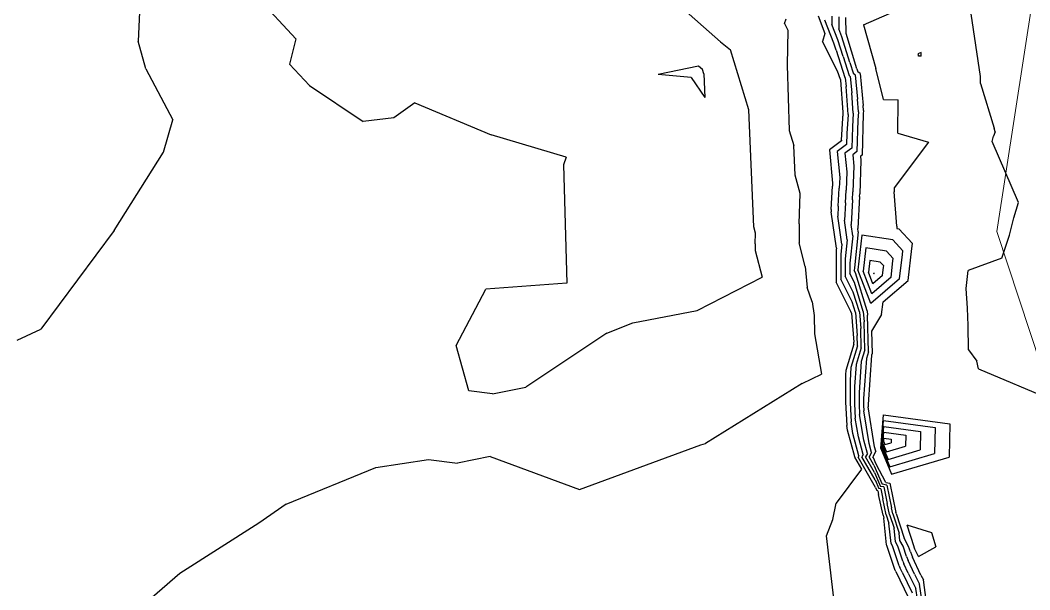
# Model space of a CAD drawing. Header units: metres. Extents: x -1120501 to 1198934, y -4928884 to 66998.
# Drawn here: x -1260.2 to -1115.1, y 23.7 to 105.6 of the extents above; entities that cross this region are included whole.
import ezdxf

# ---------------------------------------------------------------- set-up
doc = ezdxf.new("R2010")
doc.units = ezdxf.units.M
doc.layers.add('CL', color=5, linetype='Continuous')
doc.layers.add('SURF2CONTOURS', color=7, linetype='Continuous', lineweight=0)

msp = doc.modelspace()

# ---------------------------------------------------------------- linework, layer by layer
at = {"color": 7, "lineweight": 0}
msp.add_circle((-684.64, 190.5), 66807.04, dxfattribs=at)
at = {"layer": 'CL', "linetype": 'Continuous', "lineweight": 0}
msp.add_lwpolyline([(-1067.58, 367.8), (-1082.93, 319.26), (-1104.11, 221.68), (-1108.39, 149.1), (-1119.85, 75.24), (-1093.53, -4.65), (-914.22, -147.32), (-825.87, -265.54), (-744.42, -314.86), (-442.72, -367.63), (-277.08, -412.37), (-43.5, -540.29), (86.31, -636.55), (247.28, -699.7), (413.51, -706.37), (555.05, -769.61), (597.29, -868.97), (635.37, -929.41), (778.63, -1023.65), (803.38, -1108.38), (824.32, -1155.97), (872.87, -1163.59)], dxfattribs=at)
at = {"layer": 'SURF2CONTOURS', "color": 4, "linetype": 'Continuous', "lineweight": -3}
for p, q in [((-1242.74, 113.41, 262), (-1243.27, 102.57, 262)), ((-1220.59, 102.91, 262), (-1226.78, 109.62, 262)), ((-1165.67, 107.89, 262), (-1159.53, 102.49, 262)), ((-1145.53, 106.22, 261), (-1144.55, 103.7, 261)), ((-1143.55, 106.19, 260), (-1143.53, 104.97, 260)), ((-1141.57, 105.98, 259), (-1141.53, 103.71, 259)), ((-1142.68, 102.76, 260), (-1143.53, 104.97, 260)), ((-1144.55, 103.7, 261), (-1144.91, 102.53, 261)), ((-1141.51, 103.67, 259), (-1141.53, 103.71, 259)), ((-1139.94, 98.61, 259), (-1141.51, 103.67, 259)), ((-1242.18, 98.6, 262), (-1243.27, 102.57, 262)), ((-1220.59, 102.91, 262), (-1221.49, 99.25, 262)), ((-1159.53, 102.49, 262), (-1158.13, 101.35, 262)), ((-1142.71, 98.29, 261), (-1144.91, 102.53, 261)), ((-1141.94, 100.39, 260), (-1142.68, 102.76, 260)), ((-1155.48, 92.73, 262), (-1158.13, 101.35, 262)), ((-1141.94, 100.39, 260), (-1141.06, 97.63, 260)), ((-1130.71, 100.96, 258), (-1131.17, 100.76, 258)), ((-1131.17, 100.76, 258), (-1131.11, 100.55, 258)), ((-1131.08, 100.41, 258), (-1131.11, 100.55, 258)), ((-1130.7, 100.4, 258), (-1131.08, 100.41, 258)), ((-1130.7, 100.4, 258), (-1130.71, 100.96, 258)), ((-1221.49, 99.25, 262), (-1218.62, 96.21, 262)), ((-1242.18, 98.6, 262), (-1238.28, 91.26, 262)), ((-1142.32, 97.08, 261), (-1142.71, 98.29, 261)), ((-1140.9, 97.51, 260), (-1141.06, 97.63, 260)), ((-1140.9, 97.51, 260), (-1140.68, 95.17, 260)), ((-1139.94, 98.61, 259), (-1139.8, 98.18, 259)), ((-1139.48, 97.95, 259), (-1139.8, 98.18, 259)), ((-1139.48, 97.95, 259), (-1139.04, 93.34, 259)), ((-1218.62, 96.21, 262), (-1210.91, 91.05, 262)), ((-1142.32, 97.08, 261), (-1142.32, 97.08, 261)), ((-1142.32, 97.08, 261), (-1142.31, 96.99, 261)), ((-1142.31, 96.99, 261), (-1141.96, 92.37, 261)), ((-1140.46, 92.25, 260), (-1140.68, 95.17, 260)), ((-1203.49, 93.72, 262), (-1206.49, 91.56, 262)), ((-1203.49, 93.72, 262), (-1192.54, 89.1, 262)), ((-1138.99, 92.63, 259), (-1139.04, 93.34, 259)), ((-1206.49, 91.56, 262), (-1210.91, 91.05, 262)), ((-1154.75, 75.91, 262), (-1155.48, 92.73, 262)), ((-1142.17, 88.36, 261), (-1141.95, 91.5, 261)), ((-1141.96, 92.37, 261), (-1141.98, 91.79, 261)), ((-1141.97, 91.76, 261), (-1141.98, 91.79, 261)), ((-1141.95, 91.5, 261), (-1141.97, 91.76, 261)), ((-1140.46, 92.25, 260), (-1140.6, 90.25, 260)), ((-1139.03, 92.15, 259), (-1139.21, 86.19, 259)), ((-1138.99, 92.63, 259), (-1139.03, 92.15, 259)), ((-1239.63, 86.62, 262), (-1238.28, 91.26, 262)), ((-1140.6, 90.25, 260), (-1140.69, 87.22, 260)), ((-1181.75, 85.92, 262), (-1192.54, 89.1, 262)), ((-1142.17, 88.25, 261), (-1143.89, 86.97, 261)), ((-1142.17, 88.36, 261), (-1142.17, 88.25, 261)), ((-1140.69, 87.22, 260), (-1141.66, 86.5, 260)), ((-1246.71, 75.36, 262), (-1239.63, 86.62, 262)), ((-1181.75, 85.92, 262), (-1182.11, 84.78, 262)), ((-1143.89, 86.97, 261), (-1143.44, 82.19, 261)), ((-1141.66, 86.5, 260), (-1141.41, 83.81, 260)), ((-1139.21, 86.19, 259), (-1139.43, 86.03, 259)), ((-1139.43, 86.03, 259), (-1139.37, 85.43, 259)), ((-1182.11, 84.78, 262), (-1181.65, 67.77, 262)), ((-1139.37, 85.43, 259), (-1139.53, 80.63, 259)), ((-1141.41, 83.81, 260), (-1141.49, 81.18, 260)), ((-1143.64, 78.39, 261), (-1143.46, 81.74, 261)), ((-1143.44, 82.19, 261), (-1143.46, 81.74, 261)), ((-1141.6, 79.32, 260), (-1141.49, 81.18, 260)), ((-1139.55, 80.26, 259), (-1139.83, 75.63, 259)), ((-1139.55, 80.26, 259), (-1139.53, 80.63, 259)), ((-1143.64, 78.39, 261), (-1143.66, 78.04, 261)), ((-1141.6, 79.32, 260), (-1141.74, 76.83, 260)), ((-1142.88, 72.82, 261), (-1143.66, 78.04, 261)), ((-1154.5, 74.98, 262), (-1154.75, 75.91, 262)), ((-1141.32, 74, 260), (-1141.74, 76.83, 260)), ((-1139.76, 75.17, 259), (-1139.83, 75.63, 259)), ((-1246.71, 75.36, 262), (-1257.28, 61.19, 262)), ((-1154.55, 73.46, 262), (-1154.5, 74.98, 262)), ((-1139.76, 75.17, 259), (-1140.31, 70.01, 259)), ((-1139.24, 74.7, 259), (-1139.8, 69.7, 259)), ((-1134.8, 74, 259), (-1139.24, 74.7, 259)), ((-1154.55, 73.46, 262), (-1154.56, 72.5, 262)), ((-1142.88, 72.82, 261), (-1142.91, 72.56, 261)), ((-1141.32, 74, 260), (-1141.61, 71.28, 260)), ((-1133.34, 72.43, 259), (-1134.8, 74, 259)), ((-1154.56, 72.5, 262), (-1153.58, 68.64, 262)), ((-1142.91, 72.56, 261), (-1142.93, 67.94, 261)), ((-1141.61, 71.28, 260), (-1141.62, 68.78, 260)), ((-1133.8, 68.42, 259), (-1133.41, 71.89, 259)), ((-1133.41, 71.89, 259), (-1133.34, 72.43, 259)), ((-1140.31, 70.01, 259), (-1140.32, 69.62, 259)), ((-1137.95, 64.85, 259), (-1139.8, 69.7, 259)), ((-1138.09, 71.04, 260), (-1138.28, 69.35, 260)), ((-1136.58, 70.81, 260), (-1138.09, 71.04, 260)), ((-1136.08, 70.27, 260), (-1136.58, 70.81, 260)), ((-1136.24, 68.91, 260), (-1136.11, 70.09, 260)), ((-1136.11, 70.09, 260), (-1136.08, 70.27, 260)), ((-1162.89, 63.88, 262), (-1153.58, 68.64, 262)), ((-1140.47, 66.49, 260), (-1141.62, 68.78, 260)), ((-1140.14, 69.26, 259), (-1140.32, 69.62, 259)), ((-1138.45, 63.81, 259), (-1140.14, 69.26, 259)), ((-1137.65, 67.69, 260), (-1138.28, 69.35, 260)), ((-1133.8, 68.42, 259), (-1137.95, 64.85, 259)), ((-1136.24, 68.91, 260), (-1137.65, 67.69, 260)), ((-1197.53, 58.82, 262), (-1193.27, 66.91, 262)), ((-1181.65, 67.77, 262), (-1193.27, 66.91, 262)), ((-1140.8, 63.72, 261), (-1142.93, 67.94, 261)), ((-1139.59, 63.65, 260), (-1140.47, 66.49, 260)), ((-1172.15, 62.09, 262), (-1162.89, 63.88, 262)), ((-1140.73, 63.49, 261), (-1140.8, 63.72, 261)), ((-1140.73, 63.49, 261), (-1140.4, 59.3, 261)), ((-1139.59, 63.65, 260), (-1139.4, 61.25, 260)), ((-1138.45, 63.81, 259), (-1138.4, 63.19, 259)), ((-1138.29, 57.94, 259), (-1138.4, 63.19, 259)), ((-1260.67, 59.61, 262), (-1257.28, 61.19, 262)), ((-1175.88, 60.62, 262), (-1172.15, 62.09, 262)), ((-1139.35, 58.49, 260), (-1139.4, 61.25, 260)), ((-1175.88, 60.62, 262), (-1187.52, 52.83, 262)), ((-1195.75, 52.29, 262), (-1197.53, 58.82, 262)), ((-1140.4, 59.03, 261), (-1141.54, 55.22, 261)), ((-1140.4, 59.03, 261), (-1140.4, 59.3, 261)), ((-1139.35, 58.49, 260), (-1140.06, 56.1, 260)), ((-1138.58, 56.98, 259), (-1138.99, 51.2, 259)), ((-1138.29, 57.94, 259), (-1138.58, 56.98, 259)), ((-1141.54, 55.22, 261), (-1141.58, 54.67, 261)), ((-1140.06, 56.1, 260), (-1140.28, 52.94, 260)), ((-1141.58, 54.67, 261), (-1141.57, 50.67, 261)), ((-1192.34, 51.87, 262), (-1195.75, 52.29, 262)), ((-1192.34, 51.87, 262), (-1187.52, 52.83, 262)), ((-1140.28, 52.94, 260), (-1140.28, 50.46, 260)), ((-1138.99, 51.2, 259), (-1138.98, 50.25, 259)), ((-1141.57, 50.67, 261), (-1141.41, 47.35, 261)), ((-1140.28, 50.46, 260), (-1140.18, 48.4, 260)), ((-1138.98, 50.25, 259), (-1138.94, 49.46, 259)), ((-1138.17, 44.74, 259), (-1138.94, 49.46, 259)), ((-1139.73, 45.69, 260), (-1140.18, 48.4, 260)), ((-1136.41, 44.27, 259), (-1136.1, 48.03, 259)), ((-1136.1, 48.03, 259), (-1128.7, 47.04, 259)), ((-1141.3, 46.65, 261), (-1141.41, 47.35, 261)), ((-1140.25, 42.82, 261), (-1141.3, 46.65, 261)), ((-1128.7, 47.04, 259), (-1128.77, 43.31, 259)), ((-1139.04, 43.15, 260), (-1139.73, 45.69, 260)), ((-1136.2, 44.75, 260), (-1136.07, 46.35, 260)), ((-1136.07, 46.35, 260), (-1132.92, 45.93, 260)), ((-1132.92, 45.93, 260), (-1132.95, 44.35, 260)), ((-1137.83, 43.47, 259), (-1138.17, 44.74, 259)), ((-1136.41, 44.27, 259), (-1135.22, 41.39, 259)), ((-1136.2, 44.75, 260), (-1135.69, 43.53, 260)), ((-1135.69, 43.53, 260), (-1132.95, 44.35, 260)), ((-1140.25, 42.82, 261), (-1140.27, 42.79, 261)), ((-1140.27, 42.79, 261), (-1139.28, 41.05, 261)), ((-1139.04, 43.15, 260), (-1139.22, 42.81, 260)), ((-1137.34, 39.5, 260), (-1139.22, 42.81, 260)), ((-1137.83, 43.47, 259), (-1138.18, 42.83, 259)), ((-1137.5, 41.63, 259), (-1138.18, 42.83, 259)), ((-1135.22, 41.39, 259), (-1128.77, 43.31, 259)), ((-1139.28, 41.05, 261), (-1142.92, 36.15, 261)), ((-1137.5, 41.63, 259), (-1136.29, 38.88, 259)), ((-1137.34, 39.5, 260), (-1136.8, 38.28, 260)), ((-1136.51, 38.23, 260), (-1136.8, 38.28, 260)), ((-1136.51, 38.23, 260), (-1136.22, 36.77, 260)), ((-1135.63, 38.77, 259), (-1136.29, 38.88, 259)), ((-1135.63, 38.77, 259), (-1134.97, 35.48, 259)), ((-1135.72, 34.48, 260), (-1136.22, 36.77, 260)), ((-1143.39, 33.84, 261), (-1142.92, 36.15, 261)), ((-1134.78, 34.61, 259), (-1134.97, 35.48, 259)), ((-1144.31, 31.48, 261), (-1143.39, 33.84, 261)), ((-1135.72, 34.48, 260), (-1135.33, 33.3, 260)), ((-1134.78, 34.61, 259), (-1133.86, 31.85, 259)), ((-1135.03, 30.38, 260), (-1135.33, 33.3, 260)), ((-1132.76, 33.05, 258), (-1129.21, 31.96, 258)), ((-1132.76, 33.05, 258), (-1131.76, 29.93, 258)), ((-1129.21, 31.96, 258), (-1128.62, 29.91, 258)), ((-1142.38, 14.67, 261), (-1144.31, 31.48, 261)), ((-1133.76, 30.81, 259), (-1133.86, 31.85, 259)), ((-1133.29, 29.96, 259), (-1133.76, 30.81, 259)), ((-1134.85, 30.04, 260), (-1135.03, 30.38, 260)), ((-1133.88, 27.14, 260), (-1134.85, 30.04, 260)), ((-1132.8, 28.5, 259), (-1133.29, 29.96, 259)), ((-1131.76, 29.93, 258), (-1131.73, 29.88, 258)), ((-1131.72, 29.85, 258), (-1131.73, 29.88, 258)), ((-1131.61, 29.56, 258), (-1131.72, 29.85, 258)), ((-1131.1, 28.48, 258), (-1131.61, 29.56, 258)), ((-1131.1, 28.48, 258), (-1128.62, 29.91, 258)), ((-1132.8, 28.5, 259), (-1132.57, 27.91, 259)), ((-1131.64, 25.96, 259), (-1132.57, 27.91, 259)), ((-1133.88, 27.14, 260), (-1133.79, 26.93, 260)), ((-1133.46, 26.23, 260), (-1133.79, 26.93, 260)), ((-1133.46, 26.23, 260), (-1132.01, 23.26, 260)), ((-1131.64, 25.96, 259), (-1130.93, 24.5, 259)), ((-1130.61, 22.28, 259), (-1130.93, 24.5, 259))]:
    msp.add_line(p, q, dxfattribs=at)
at = {"layer": 'SURF2CONTOURS', "color": 2, "linetype": 'Continuous', "lineweight": -3}
for p, q in [((-1138.99, 104.93, 258.5), (-1131.52, 108.19, 258.5)), ((-1122.19, 97.51, 258.5), (-1123.87, 108.79, 258.5)), ((-1142.56, 106.08, 259.5), (-1142.53, 104.34, 259.5)), ((-1150.34, 105.12, 261.5), (-1150.13, 105.79, 261.5)), ((-1150.34, 105.12, 261.5), (-1149.85, 104.18, 261.5)), ((-1143.26, 102.31, 260.5), (-1144.53, 105.6, 260.5)), ((-1138.99, 104.93, 258.5), (-1137.24, 98.65, 258.5)), ((-1149.85, 104.18, 261.5), (-1149.95, 99.13, 261.5)), ((-1142.09, 103.22, 259.5), (-1142.53, 104.34, 259.5)), ((-1140.94, 99.5, 259.5), (-1142.09, 103.22, 259.5)), ((-1142.94, 101.27, 260.5), (-1143.26, 102.31, 260.5)), ((-1142.94, 101.27, 260.5), (-1141.69, 97.35, 260.5)), ((-1162.71, 98.98, 262.5), (-1168.5, 97.79, 262.5)), ((-1162.14, 98.52, 262.5), (-1162.71, 98.98, 262.5)), ((-1149.95, 99.13, 261.5), (-1149.68, 89.76, 261.5)), ((-1140.94, 99.5, 259.5), (-1140.43, 97.9, 259.5)), ((-1163.79, 97.38, 262.5), (-1168.5, 97.79, 262.5)), ((-1163.79, 97.38, 262.5), (-1161.8, 94.49, 262.5)), ((-1161.95, 97.89, 262.5), (-1162.14, 98.52, 262.5)), ((-1161.95, 97.89, 262.5), (-1161.8, 94.49, 262.5)), ((-1141.61, 97.29, 260.5), (-1141.69, 97.35, 260.5)), ((-1141.61, 97.29, 260.5), (-1141.49, 96.08, 260.5)), ((-1140.19, 97.73, 259.5), (-1140.43, 97.9, 259.5)), ((-1140.19, 97.73, 259.5), (-1139.86, 94.25, 259.5)), ((-1136.1, 94.21, 258.5), (-1137.24, 98.65, 258.5)), ((-1122.17, 96.5, 258.5), (-1122.19, 97.51, 258.5)), ((-1141.19, 92.06, 260.5), (-1141.49, 96.08, 260.5)), ((-1122.17, 96.5, 258.5), (-1120.2, 90.06, 258.5)), ((-1139.72, 92.44, 259.5), (-1139.86, 94.25, 259.5)), ((-1136.1, 94.21, 258.5), (-1133.99, 94.15, 258.5)), ((-1134.08, 89.35, 258.5), (-1133.99, 94.15, 258.5)), ((-1141.19, 92.06, 260.5), (-1141.38, 89.31, 260.5)), ((-1139.72, 92.44, 259.5), (-1139.81, 91.2, 259.5)), ((-1139.81, 91.2, 259.5), (-1139.95, 86.7, 259.5)), ((-1120.06, 89.54, 258.5), (-1120.2, 90.06, 258.5)), ((-1149.68, 89.76, 261.5), (-1149.01, 87.57, 261.5)), ((-1141.38, 89.31, 260.5), (-1141.43, 87.74, 260.5)), ((-1134.08, 89.35, 258.5), (-1129.66, 88.08, 258.5)), ((-1120.5, 88.18, 258.5), (-1120.31, 88.94, 258.5)), ((-1120.06, 89.54, 258.5), (-1120.31, 88.94, 258.5)), ((-1148.83, 83.32, 261.5), (-1149.01, 87.57, 261.5)), ((-1141.43, 87.74, 260.5), (-1142.77, 86.73, 260.5)), ((-1129.66, 88.08, 258.5), (-1134.6, 81.5, 258.5)), ((-1116.69, 79.41, 258.5), (-1120.5, 88.18, 258.5)), ((-1142.77, 86.73, 260.5), (-1142.42, 83, 260.5)), ((-1139.95, 86.7, 259.5), (-1140.54, 86.26, 259.5)), ((-1140.54, 86.26, 259.5), (-1140.39, 84.62, 259.5)), ((-1140.39, 84.62, 259.5), (-1140.51, 80.91, 259.5)), ((-1148.1, 80.66, 261.5), (-1148.83, 83.32, 261.5)), ((-1142.42, 83, 260.5), (-1142.47, 81.46, 260.5)), ((-1142.62, 78.86, 260.5), (-1142.47, 81.46, 260.5)), ((-1134.6, 81.5, 258.5), (-1134.58, 81.1, 258.5)), ((-1148.24, 76.31, 261.5), (-1148.1, 80.66, 261.5)), ((-1140.57, 79.79, 259.5), (-1140.51, 80.91, 259.5)), ((-1134.58, 81.1, 258.5), (-1134.57, 80.9, 258.5)), ((-1134.22, 75.97, 258.5), (-1134.57, 80.9, 258.5)), ((-1142.62, 78.86, 260.5), (-1142.7, 77.44, 260.5)), ((-1140.57, 79.79, 259.5), (-1140.79, 76.23, 259.5)), ((-1117.4, 77.17, 258.5), (-1116.69, 79.41, 258.5)), ((-1142.1, 73.41, 260.5), (-1142.7, 77.44, 260.5)), ((-1118.02, 74.67, 258.5), (-1117.4, 77.17, 258.5)), ((-1148.24, 76.31, 261.5), (-1148.26, 73.57, 261.5)), ((-1140.54, 74.58, 259.5), (-1140.79, 76.23, 259.5)), ((-1134.22, 75.97, 258.5), (-1134.19, 75.64, 258.5)), ((-1134.19, 75.64, 258.5), (-1133.91, 75.59, 258.5)), ((-1131.97, 73.51, 258.5), (-1133.91, 75.59, 258.5)), ((-1140.54, 74.58, 259.5), (-1140.96, 70.65, 259.5)), ((-1119.13, 71.38, 258.5), (-1118.02, 74.67, 258.5)), ((-1147.4, 70.17, 261.5), (-1148.26, 73.57, 261.5)), ((-1142.1, 73.41, 260.5), (-1142.26, 71.92, 260.5)), ((-1138.67, 72.87, 259.5), (-1139.04, 69.53, 259.5)), ((-1135.69, 72.4, 259.5), (-1138.67, 72.87, 259.5)), ((-1132.58, 68.18, 258.5), (-1132.07, 72.79, 258.5)), ((-1132.07, 72.79, 258.5), (-1131.97, 73.51, 258.5)), ((-1142.26, 71.92, 260.5), (-1142.27, 68.36, 260.5)), ((-1134.71, 71.35, 259.5), (-1135.69, 72.4, 259.5)), ((-1134.76, 70.99, 259.5), (-1134.71, 71.35, 259.5)), ((-1119.13, 71.38, 258.5), (-1123.97, 69.6, 258.5)), ((-1147.4, 70.17, 261.5), (-1147.1, 67.15, 261.5)), ((-1140.96, 70.65, 259.5), (-1140.97, 69.2, 259.5)), ((-1135.02, 68.66, 259.5), (-1134.76, 70.99, 259.5)), ((-1140.64, 65.1, 260.5), (-1142.27, 68.36, 260.5)), ((-1140.3, 67.87, 259.5), (-1140.97, 69.2, 259.5)), ((-1137.8, 66.27, 259.5), (-1139.04, 69.53, 259.5)), ((-1135.02, 68.66, 259.5), (-1137.8, 66.27, 259.5)), ((-1137.47, 69.21, 260.5), (-1137.52, 69.22, 260.5)), ((-1137.52, 69.22, 260.5), (-1137.52, 69.17, 260.5)), ((-1137.5, 69.11, 260.5), (-1137.52, 69.17, 260.5)), ((-1137.46, 69.15, 260.5), (-1137.5, 69.11, 260.5)), ((-1137.45, 69.19, 260.5), (-1137.47, 69.21, 260.5)), ((-1137.46, 69.15, 260.5), (-1137.45, 69.19, 260.5)), ((-1137.45, 69.19, 260.5), (-1137.45, 69.19, 260.5)), ((-1124.24, 67.04, 258.5), (-1123.97, 69.6, 258.5)), ((-1146.36, 65.1, 261.5), (-1147.1, 67.15, 261.5)), ((-1139.02, 63.73, 259.5), (-1140.3, 67.87, 259.5)), ((-1136.15, 65.1, 258.5), (-1132.58, 68.18, 258.5)), ((-1124.06, 64.19, 258.5), (-1124.24, 67.04, 258.5)), ((-1146.36, 65.1, 261.5), (-1146.09, 63.13, 261.5)), ((-1140.16, 63.57, 260.5), (-1140.64, 65.1, 260.5)), ((-1136.43, 63.3, 258.5), (-1136.15, 65.1, 258.5)), ((-1123.96, 61.71, 258.5), (-1124.06, 64.19, 258.5)), ((-1146.09, 63.13, 261.5), (-1146.05, 60.5, 261.5)), ((-1140.16, 63.57, 260.5), (-1139.9, 60.27, 260.5)), ((-1139.02, 63.73, 259.5), (-1138.9, 62.22, 259.5)), ((-1136.43, 63.3, 258.5), (-1137.83, 60.9, 258.5)), ((-1138.82, 58.22, 259.5), (-1138.9, 62.22, 259.5)), ((-1123.91, 58.19, 258.5), (-1123.96, 61.71, 258.5)), ((-1146.05, 60.5, 261.5), (-1145.04, 54.72, 261.5)), ((-1139.87, 58.76, 260.5), (-1139.9, 60.27, 260.5)), ((-1137.83, 60.9, 258.5), (-1137.77, 57.67, 258.5)), ((-1139.87, 58.76, 260.5), (-1140.8, 55.66, 260.5)), ((-1138.82, 58.22, 259.5), (-1139.32, 56.54, 259.5)), ((-1123.91, 58.19, 258.5), (-1122.72, 56.59, 258.5)), ((-1137.84, 57.43, 258.5), (-1138.34, 50.34, 258.5)), ((-1137.77, 57.67, 258.5), (-1137.84, 57.43, 258.5)), ((-1140.8, 55.66, 260.5), (-1140.93, 53.81, 260.5)), ((-1139.32, 56.54, 259.5), (-1139.63, 52.07, 259.5)), ((-1122.45, 55.46, 258.5), (-1122.72, 56.59, 258.5)), ((-1122.45, 55.46, 258.5), (-1108.67, 49.67, 258.5)), ((-1147.8, 53.35, 261.5), (-1145.04, 54.72, 261.5)), ((-1140.93, 53.81, 260.5), (-1140.93, 50.57, 260.5)), ((-1147.8, 53.35, 261.5), (-1161.72, 44.75, 261.5)), ((-1139.63, 52.07, 259.5), (-1139.63, 50.36, 259.5)), ((-1140.93, 50.57, 260.5), (-1140.79, 47.88, 260.5)), ((-1139.63, 50.36, 259.5), (-1139.56, 48.93, 259.5)), ((-1138.34, 50.34, 258.5), (-1138.34, 50.15, 258.5)), ((-1138.34, 50.15, 258.5), (-1138.33, 49.99, 258.5)), ((-1137.39, 44.26, 258.5), (-1138.33, 49.99, 258.5)), ((-1138.95, 45.21, 259.5), (-1139.56, 48.93, 259.5)), ((-1136.52, 44.03, 258.5), (-1136.12, 48.87, 258.5)), ((-1136.12, 48.87, 258.5), (-1126.6, 47.59, 258.5)), ((-1140.51, 46.17, 260.5), (-1140.79, 47.88, 260.5)), ((-1136.3, 44.51, 259.5), (-1136.08, 47.19, 259.5)), ((-1136.08, 47.19, 259.5), (-1130.81, 46.48, 259.5)), ((-1130.81, 46.48, 259.5), (-1130.86, 43.83, 259.5)), ((-1126.6, 47.59, 258.5), (-1126.69, 42.79, 258.5)), ((-1139.65, 42.98, 260.5), (-1140.51, 46.17, 260.5)), ((-1138.43, 43.31, 259.5), (-1138.95, 45.21, 259.5)), ((-1136.09, 45, 260.5), (-1136.05, 45.52, 260.5)), ((-1136.09, 45, 260.5), (-1135.93, 44.6, 260.5)), ((-1136.05, 45.52, 260.5), (-1135.02, 45.38, 260.5)), ((-1135.02, 45.38, 260.5), (-1135.03, 44.86, 260.5)), ((-1179.84, 38.14, 261.5), (-1162.38, 44.56, 261.5)), ((-1162.38, 44.56, 261.5), (-1161.72, 44.75, 261.5)), ((-1137.22, 43.63, 258.5), (-1137.65, 42.83, 258.5)), ((-1137.22, 43.63, 258.5), (-1137.39, 44.26, 258.5)), ((-1136.52, 44.03, 258.5), (-1134.99, 40.32, 258.5)), ((-1136.3, 44.51, 259.5), (-1135.46, 42.46, 259.5)), ((-1135.93, 44.6, 260.5), (-1135.03, 44.86, 260.5)), ((-1135.46, 42.46, 259.5), (-1130.86, 43.83, 259.5)), ((-1209.11, 41.29, 261.5), (-1201.55, 42.44, 261.5)), ((-1201.55, 42.44, 261.5), (-1197.34, 41.92, 261.5)), ((-1192.66, 42.85, 261.5), (-1197.34, 41.92, 261.5)), ((-1192.66, 42.85, 261.5), (-1179.84, 38.14, 261.5)), ((-1139.65, 42.98, 260.5), (-1139.75, 42.8, 260.5)), ((-1137.26, 38.44, 260.5), (-1139.75, 42.8, 260.5)), ((-1138.43, 43.31, 259.5), (-1138.7, 42.82, 259.5)), ((-1137.42, 40.57, 259.5), (-1138.7, 42.82, 259.5)), ((-1137.58, 42.7, 258.5), (-1137.65, 42.83, 258.5)), ((-1137.18, 41.79, 258.5), (-1137.58, 42.7, 258.5)), ((-1134.99, 40.32, 258.5), (-1126.69, 42.79, 258.5)), ((-1221.99, 36.03, 261.5), (-1209.11, 41.29, 261.5)), ((-1135.77, 39.14, 258.5), (-1137.18, 41.79, 258.5)), ((-1137.42, 40.57, 259.5), (-1136.55, 38.58, 259.5)), ((-1137.26, 38.44, 260.5), (-1137.06, 37.98, 260.5)), ((-1136.95, 37.96, 260.5), (-1137.06, 37.98, 260.5)), ((-1136.95, 37.96, 260.5), (-1136.84, 37.41, 260.5)), ((-1136.07, 38.5, 259.5), (-1136.55, 38.58, 259.5)), ((-1136.07, 38.5, 259.5), (-1135.59, 36.12, 259.5)), ((-1135.77, 39.14, 258.5), (-1135.19, 39.04, 258.5)), ((-1135.19, 39.04, 258.5), (-1134.34, 34.84, 258.5)), ((-1136.19, 34.42, 260.5), (-1136.84, 37.41, 260.5)), ((-1221.99, 36.03, 261.5), (-1225.92, 33.29, 261.5)), ((-1135.25, 34.54, 259.5), (-1135.59, 36.12, 259.5)), ((-1134.31, 34.67, 258.5), (-1134.34, 34.84, 258.5)), ((-1136.19, 34.42, 260.5), (-1136.06, 34.03, 260.5)), ((-1135.67, 30.16, 260.5), (-1136.06, 34.03, 260.5)), ((-1135.25, 34.54, 259.5), (-1134.59, 32.57, 259.5)), ((-1134.31, 34.67, 258.5), (-1133.13, 31.12, 258.5)), ((-1225.92, 33.29, 261.5), (-1237.28, 26.06, 261.5)), ((-1134.4, 30.6, 259.5), (-1134.59, 32.57, 259.5)), ((-1134.07, 30, 259.5), (-1134.4, 30.6, 259.5)), ((-1133.12, 31.03, 258.5), (-1133.13, 31.12, 258.5)), ((-1132.51, 29.92, 258.5), (-1133.12, 31.03, 258.5)), ((-1135.62, 30.08, 260.5), (-1135.67, 30.16, 260.5)), ((-1134.42, 26.47, 260.5), (-1135.62, 30.08, 260.5)), ((-1133.34, 27.82, 259.5), (-1134.07, 30, 259.5)), ((-1132.26, 29.17, 258.5), (-1132.51, 29.92, 258.5)), ((-1132.26, 29.17, 258.5), (-1131.96, 28.39, 258.5)), ((-1133.34, 27.82, 259.5), (-1133.18, 27.42, 259.5)), ((-1130.73, 25.82, 258.5), (-1131.96, 28.39, 258.5)), ((-1134.42, 26.47, 260.5), (-1134.41, 26.44, 260.5)), ((-1134.37, 26.36, 260.5), (-1134.41, 26.44, 260.5)), ((-1134.37, 26.36, 260.5), (-1132.55, 22.64, 260.5)), ((-1132.55, 26.09, 259.5), (-1133.18, 27.42, 259.5)), ((-1237.28, 26.06, 261.5), (-1244.69, 19.66, 261.5)), ((-1132.55, 26.09, 259.5), (-1131.47, 23.88, 259.5)), ((-1130.73, 25.82, 258.5), (-1130.39, 25.12, 258.5)), ((-1129.97, 22.21, 258.5), (-1130.39, 25.12, 258.5)), ((-1131.25, 22.35, 259.5), (-1131.47, 23.88, 259.5))]:
    msp.add_line(p, q, dxfattribs=at)

doc.saveas('drawing.dxf')
